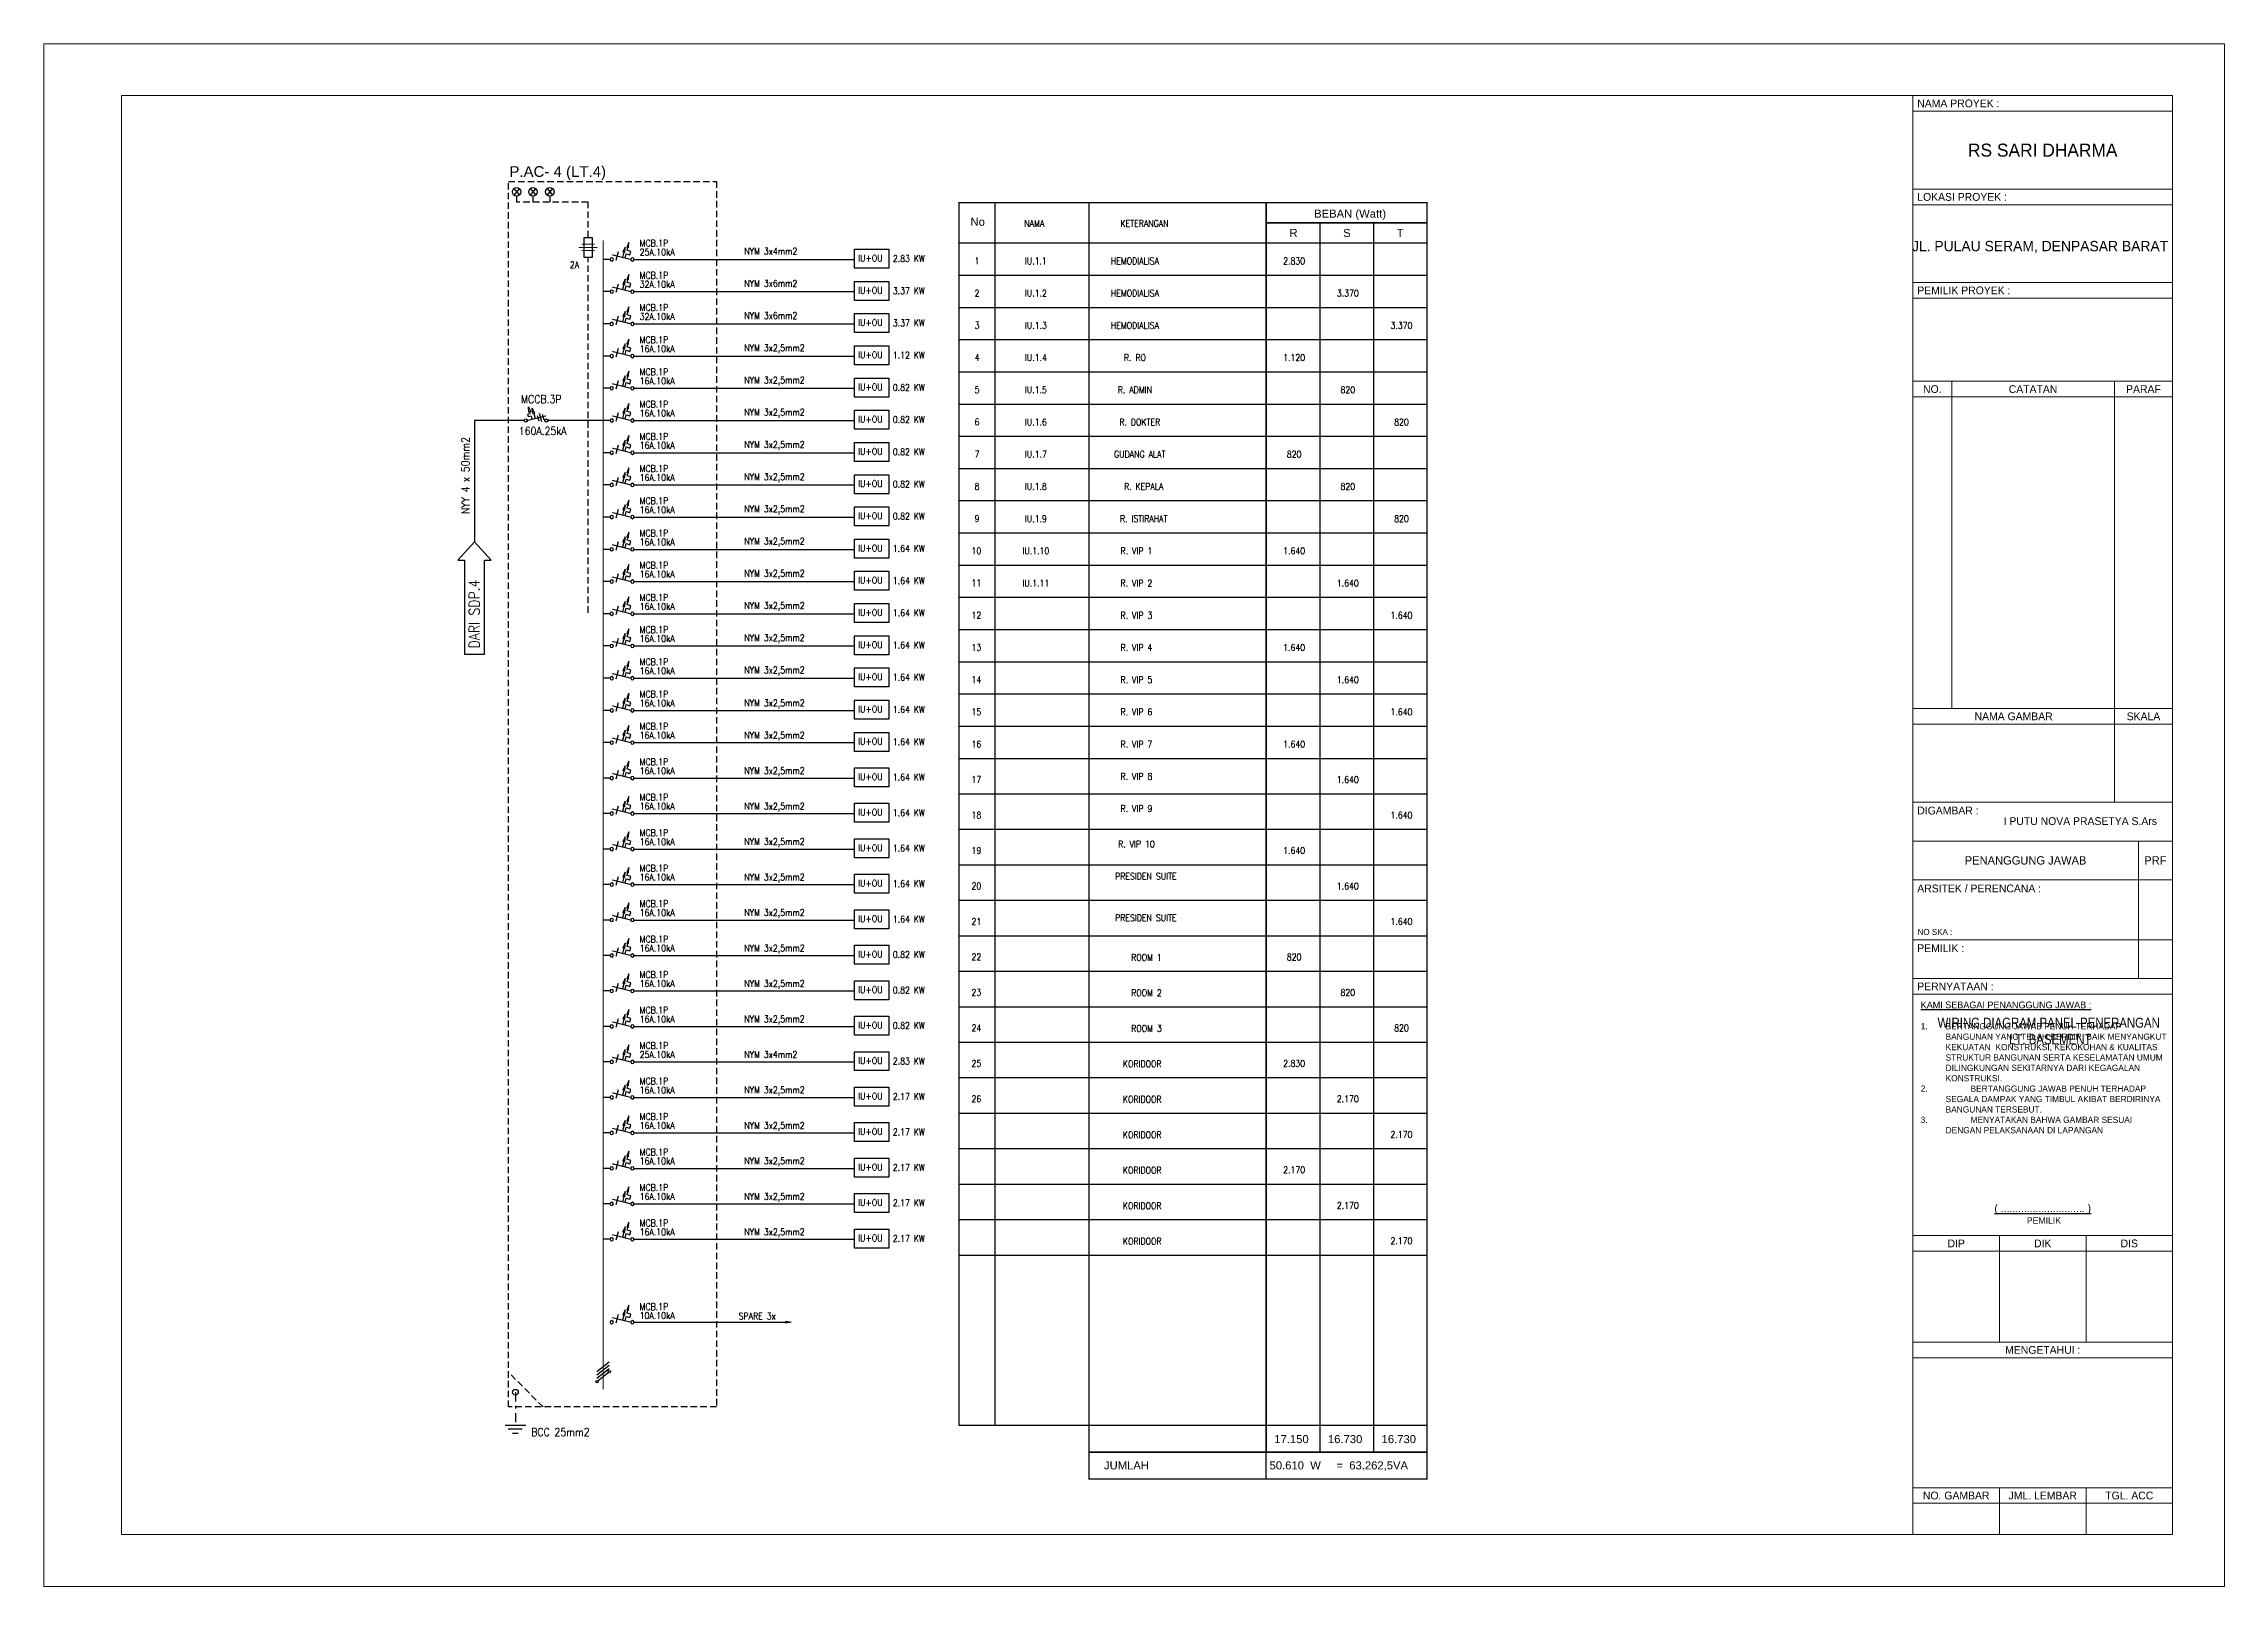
# Model space of a CAD drawing. Header units: inches. Extents: x 31310 to 32350, y 3900 to 5049.
# Drawn here: x 31918.7 to 32002.7, y 4681.2 to 4740.6 of the extents above; entities that cross this region are included whole.
import ezdxf
from ezdxf.enums import TextEntityAlignment as Align

# ---------------------------------------------------------------- set-up
doc = ezdxf.new("R2010")
doc.units = ezdxf.units.IN
doc.header["$MEASUREMENT"] = 0
doc.linetypes.add('DASHDOT', pattern=[1, 0.5, -0.25, 0, -0.25])
doc.linetypes.add('HIDDEN', pattern=[0.375, 0.25, -0.125])
for name, color, linetype in [('-KOP', 7, 'Continuous'), ('-LINE', 1, 'Continuous'), ('-TXT', 7, 'Continuous'), ('TEXTKOP', 7, 'Continuous'), ('WIRING', 4, 'Continuous')]:
    doc.layers.add(name, color=color, linetype=linetype)
doc.layers.add('-LAMP', color=1, linetype='Continuous', lineweight=18, true_color=0xff0a0a)
for name, color, linetype, lineweight in [('A-FURN-EQPM', 177, 'Continuous', 0), ('US 0 Sanitair', 9, 'Continuous', 0), ('US-Elevation', 9, 'Continuous', 5)]:
    doc.layers.add(name, color=color, linetype=linetype, lineweight=lineweight)
doc.styles.add('1 100', font='GOTHIC.TTF')
doc.styles.add('1 200', font='GOTHIC.TTF', dxfattribs={"height": 300})
doc.styles.add('ARIAL', font='arial.ttf')
doc.styles.add('Arial Narrow', font='ARIALN.TTF')
doc.styles.add('TXT', font='romans.shx', dxfattribs={"width": 0.85, "height": 0.25})

# ---------------------------------------------------------------- blocks, each defined once
blk = doc.blocks.new('_ClosedBlank')
at = {"color": 0, "linetype": 'ByBlock', "lineweight": -2}
for p, q in [((-1, 0.17), (0, 0)), ((-1, 0.17), (-1, -0.17)), ((0, 0), (-1, -0.17))]:
    blk.add_line(p, q, dxfattribs=at)
blk = doc.blocks.new('-MCB1PH')
at = {"layer": '-LINE', "color": 7}
for p, q in [((0.12, 0.299), (0.262, 0.34)), ((0.153, 0.172), (0.12, 0.299)), ((0.287, 0.215), (0.153, 0.172)), ((0.334, 0.053), (0.287, 0.215))]:
    blk.add_line(p, q, dxfattribs=at)
blk.add_lwpolyline([(0.237, 0.444), (0.262, 0.34)], dxfattribs=at)
at = {"layer": 'WIRING', "color": 7}
blk.add_line((0.585, 0.282), (0.673, -0.037), dxfattribs=at)
at = {"layer": 'WIRING', "const_width": 0.04}
blk.add_lwpolyline([(0.121, 0), (0.813, 0.173)], dxfattribs=at)
at = {"layer": 'WIRING', "color": 7}
blk.add_lwpolyline([(0.379, 0.269), (0.432, 0.078)], dxfattribs=at)
at = {"layer": 'WIRING'}
for centre in [(0.06, 0), (0.828, 0)]:
    blk.add_circle(centre, 0.0605, dxfattribs=at)
at = {"layer": '-LINE', "color": 7, "xscale": 0.1984500000224796, "yscale": 0.1984500000224796, "zscale": 0.1984500000224796, "rotation": 103.8965061108656}
blk.add_blockref('_ClosedBlank', (0.189, 0.636), dxfattribs=at)
at = {"layer": 'WIRING', "color": 7, "xscale": 0.1999999999999972, "yscale": 0.1999999999999972, "zscale": 0.1999999999999972, "rotation": 105.3991931955513}
blk.add_blockref('_ClosedBlank', (0.326, 0.462), dxfattribs=at)
blk = doc.blocks.new('-MCCB')
at = {"layer": 'WIRING', "color": 7}
for p, q in [((0.136, 0.233), (0.229, 0.258)), ((0.163, 0.134), (0.136, 0.233)), ((0.256, 0.16), (0.163, 0.134)), ((0.229, 0.258), (0.211, 0.322)), ((0.49, 0.19), (0.546, -0.013)), ((0.563, 0.278), (0.651, -0.04)), ((0.672, 0.24), (0.727, 0.037))]:
    blk.add_line(p, q, dxfattribs=at)
at = {"layer": 'WIRING', "const_width": 0.04}
blk.add_lwpolyline([(0.121, 0), (0.813, 0.173)], dxfattribs=at)
at = {"layer": 'WIRING', "color": 7}
for points in [[(0.256, 0.16), (0.288, 0.044)], [(0.357, 0.266), (0.41, 0.074)]]:
    blk.add_lwpolyline(points, dxfattribs=at)
at = {"layer": 'WIRING'}
for centre in [(0.06, 0), (0.828, 0)]:
    blk.add_circle(centre, 0.0605, dxfattribs=at)
at = {"layer": 'WIRING', "color": 7, "xscale": 0.1999999999999972, "yscale": 0.1999999999999972, "zscale": 0.1999999999999972, "rotation": 105.3991931955513}
for p in [(0.158, 0.515), (0.304, 0.458)]:
    blk.add_blockref('_ClosedBlank', p, dxfattribs=at)
blk = doc.blocks.new('erthrhhrthre')
for p, q in [((-229.5, 130.04), (-229.5, 40.94)), ((-103.5, 130.04), (-229.5, 130.04)), ((-103.5, 40.94), (-103.5, 130.04)), ((-121.5, 121.64), (-106.5, 121.64)), ((-121.5, 116.24), (-106.5, 116.24)), ((-121.5, 110.54), (-106.5, 110.54)), ((-121.5, 91.64), (-106.5, 91.64)), ((-121.5, 86.24), (-106.5, 86.24)), ((-121.5, 83.99), (-106.5, 83.99)), ((-121.5, 76.04), (-106.5, 76.04)), ((-121.5, 61.2), (-106.5, 61.2)), ((-121.5, 55.05), (-106.5, 55.05)), ((-121.5, 46.64), (-106.5, 46.64)), ((-229.5, 40.94), (-103.5, 40.94))]:
    blk.add_line(p, q)
at = {"color": 5}
for p, q in [((-225, 127.04), (-225, 43.94)), ((-106.5, 127.04), (-225, 127.04)), ((-121.5, 43.94), (-121.5, 127.04)), ((-106.5, 43.94), (-106.5, 127.04)), ((-225, 43.94), (-106.5, 43.94))]:
    blk.add_line(p, q, dxfattribs=at)
at = {"ltscale": 8}
for p, q in [((-121.5, 126.14), (-106.5, 126.14)), ((-121.5, 120.74), (-106.5, 120.74)), ((-121.5, 115.34), (-106.5, 115.34)), ((-121.5, 109.64), (-106.5, 109.64)), ((-119.25, 91.64), (-119.25, 110.54)), ((-109.86, 86.24), (-109.86, 110.54)), ((-121.5, 90.74), (-106.5, 90.74)), ((-108.47, 83.99), (-108.47, 76.04)), ((-121.5, 81.74), (-106.5, 81.74)), ((-121.5, 78.29), (-106.5, 78.29)), ((-121.5, 75.14), (-106.5, 75.14)), ((-116.5, 61.2), (-116.5, 55.05)), ((-111.5, 61.2), (-111.5, 55.05)), ((-121.5, 60.3), (-106.5, 60.3)), ((-121.5, 54.15), (-106.5, 54.15)), ((-121.5, 45.74), (-106.5, 45.74))]:
    blk.add_line(p, q, dxfattribs=at)
at = {"ltscale": 5}
for p, q in [((-116.5, 43.94), (-116.5, 46.64)), ((-111.5, 43.94), (-111.5, 46.64))]:
    blk.add_line(p, q, dxfattribs=at)
at = {"layer": 'A-FURN-EQPM', "color": 0, "linetype": 'ByBlock', "lineweight": -2, "ltscale": 0.25}
blk.add_lwpolyline([(-229.5, 40.94), (-103.5, 40.94), (-103.5, 130.04), (-229.5, 130.04)], close=True, dxfattribs=at)
at = {"layer": 'TEXTKOP', "style": '1 100'}
for s, height, p in [('NAMA PROYEK :', 0.45, (-121.25, 126.59)), ('LOKASI PROYEK :', 0.45, (-121.25, 121.19)), ('PEMILIK PROYEK :', 0.45, (-121.25, 115.79)), ('DIGAMBAR :', 0.45, (-121.25, 85.75)), ('I PUTU NOVA PRASETYA S.Ars', 0.45, (-116.26, 85.14)), ('ARSITEK / PERENCANA :', 0.45, (-121.25, 81.25)), ('NO SKA :', 0.346, (-121.23, 78.74)), ('PEMILIK :', 0.45, (-121.25, 77.8)), ('PERNYATAAN :', 0.45, (-121.25, 75.59))]:
    blk.add_text(s, height=height, dxfattribs=at).set_placement(p, align=Align.MIDDLE_LEFT)
at = {"layer": 'TEXTKOP', "style": '1 100', "oblique": 0}
for s, height, p in [('RS SARI DHARMA', 0.75, (-114, 123.89)), ('JL. PULAU SERAM, DENPASAR BARAT ', 0.6, (-114.04, 118.35))]:
    blk.add_text(s, height=height, rotation=359.9915, dxfattribs=at).set_placement(p, align=Align.MIDDLE_CENTER)
at = {"layer": 'TEXTKOP', "style": '1 100'}
for s, height, p in [('NO.', 0.45, (-120.38, 110.09)), ('CATATAN', 0.45, (-114.56, 110.09)), ('PARAF', 0.45, (-108.18, 110.09)), ('NAMA GAMBAR', 0.45, (-115.68, 91.19)), ('SKALA', 0.45, (-108.18, 91.19)), ('PENANGGUNG JAWAB', 0.48, (-114.99, 82.87)), ('PRF', 0.48, (-107.49, 82.87)), ('MENGETAHUI :', 0.45, (-114, 54.6)), ('NO. GAMBAR', 0.45, (-119, 46.19)), ('JML. LEMBAR', 0.45, (-114, 46.19)), ('TGL. ACC', 0.45, (-109, 46.19))]:
    blk.add_text(s, height=height, dxfattribs=at).set_placement(p, align=Align.MIDDLE_CENTER)
for s, p in [('DIP', (-119, 60.75)), ('DIK', (-114, 60.75)), ('DIS', (-109, 60.75))]:
    blk.add_text(s, height=0.45, dxfattribs=at).set_placement(p, align=Align.MIDDLE)
at = {"layer": 'TEXTKOP', "ltscale": 5, "style": '1 200'}
for s, insert, char_height, width, attachment_point in [('{\\H1.083x;\\LKAMI SEBAGAI PENANGGUNG JAWAB :\\P\\H0.9234x;\\P\\pxt4;}1. ^IBERTANGGUNG JAWAB PENUH TERHADAP  ^I^IBANGUNAN YANG TELAH BERDIRI BAIK MENYANGKUT ^IKEKUATAN ^IKONSTRUKSI, KEKOKOHAN & KUALITAS ^ISTRUKTUR BANGUNAN SERTA KESELAMATAN UMUM ^IDILINGKUNGAN SEKITARNYA DARI KEGAGALAN ^IKONSTRUKSI.\\P\\pi-4,l4,t8;2.^IBERTANGGUNG JAWAB PENUH TERHADAP SEGALA DAMPAK YANG TIMBUL AKIBAT BERDIRINYA BANGUNAN TERSEBUT.\\P3.^IMENYATAKAN BAHWA GAMBAR SESUAI DENGAN PELAKSANAAN DI LAPANGAN', (-121.05, 74.72), 0.36, 14.2351, 1), ('{\\L( ............................. )\\P\\H0.8333x;\\l PEMILIK}', (-114, 63.01), 0.45, 15, 2)]:
    blk.add_mtext(s, dxfattribs=dict(at, insert=insert, char_height=char_height, width=width, attachment_point=attachment_point))

msp = doc.modelspace()

# ---------------------------------------------------------------- linework, layer by layer
at = {"layer": '-LAMP', "color": 7}
for p, q in [((31939.278, 4732.775), (31939.988, 4732.775)), ((31939.385, 4732.898), (31939.881, 4732.898)), ((31939.385, 4732.651), (31939.881, 4732.651))]:
    msp.add_line(p, q, dxfattribs=at)
at = {"layer": '-LINE', "color": 8}
for p, q in [((31936.776, 4735.041), (31936.984, 4734.793)), ((31936.984, 4735.041), (31936.776, 4734.793)), ((31937.614, 4735.041), (31937.405, 4734.793)), ((31937.405, 4735.041), (31937.614, 4734.793)), ((31938.056, 4735.041), (31938.265, 4734.793)), ((31938.265, 4735.041), (31938.056, 4734.793)), ((31953.914, 4731.707), (31971.949, 4731.707)), ((31953.914, 4730.466), (31971.949, 4730.466)), ((31953.914, 4729.226), (31971.949, 4729.226)), ((31953.914, 4727.986), (31971.949, 4727.986)), ((31953.914, 4726.746), (31971.949, 4726.746)), ((31953.914, 4726.746), (31971.949, 4726.746)), ((31953.914, 4725.505), (31971.949, 4725.505)), ((31953.914, 4725.505), (31971.949, 4725.505)), ((31953.914, 4724.265), (31971.949, 4724.265)), ((31953.914, 4724.265), (31971.949, 4724.265)), ((31953.914, 4723.025), (31971.949, 4723.025)), ((31953.914, 4721.785), (31971.949, 4721.785)), ((31953.914, 4720.544), (31971.949, 4720.544)), ((31953.914, 4719.304), (31971.949, 4719.304)), ((31953.914, 4718.064), (31971.949, 4718.064)), ((31953.914, 4716.824), (31971.949, 4716.824)), ((31953.914, 4715.583), (31971.949, 4715.583)), ((31953.914, 4714.343), (31971.949, 4714.343)), ((31953.914, 4713.103), (31971.949, 4713.103)), ((31953.914, 4711.737), (31971.949, 4711.737)), ((31953.914, 4710.371), (31971.949, 4710.371)), ((31953.914, 4709.005), (31971.949, 4709.005)), ((31953.914, 4707.639), (31971.949, 4707.639)), ((31953.914, 4706.273), (31971.949, 4706.273)), ((31953.914, 4704.907), (31971.949, 4704.907)), ((31953.914, 4703.541), (31971.949, 4703.541)), ((31953.914, 4702.175), (31971.949, 4702.175)), ((31953.914, 4700.809), (31971.949, 4700.809)), ((31953.914, 4699.443), (31971.949, 4699.443)), ((31953.914, 4698.077), (31971.949, 4698.077)), ((31953.914, 4696.711), (31971.949, 4696.711)), ((31953.914, 4695.345), (31971.949, 4695.345)), ((31953.914, 4693.979), (31971.949, 4693.979)), ((31953.914, 4687.424), (31971.949, 4687.424)), ((31953.914, 4687.424), (31971.949, 4687.424)), ((31953.914, 4687.424), (31971.949, 4687.424)), ((31953.914, 4687.424), (31971.949, 4687.424)), ((31953.914, 4687.424), (31971.949, 4687.424)), ((31953.914, 4687.424), (31971.949, 4687.424)), ((31953.914, 4687.424), (31971.949, 4687.424)), ((31953.914, 4687.424), (31971.949, 4687.424)), ((31953.914, 4687.424), (31971.949, 4687.424)), ((31953.914, 4687.424), (31971.949, 4687.424)), ((31953.914, 4687.424), (31971.949, 4687.424)), ((31953.914, 4687.424), (31971.949, 4687.424)), ((31953.914, 4687.424), (31971.949, 4687.424)), ((31953.914, 4687.424), (31971.949, 4687.424)), ((31953.914, 4687.424), (31971.949, 4687.424)), ((31953.914, 4687.424), (31971.949, 4687.424)), ((31958.921, 4686.391), (31971.949, 4686.391))]:
    msp.add_line(p, q, dxfattribs=at)
at = {"layer": '-LINE', "color": 7, "linetype": 'HIDDEN'}
for p, q in [((31936.88, 4734.755), (31936.88, 4734.515)), ((31939.633, 4734.515), (31936.88, 4734.515)), ((31937.509, 4734.755), (31937.509, 4734.515)), ((31938.16, 4734.755), (31938.16, 4734.515)), ((31939.633, 4733.163), (31939.633, 4734.515)), ((31939.633, 4718.707), (31939.633, 4732.387)), ((31937.899, 4688.13), (31936.561, 4689.472))]:
    msp.add_line(p, q, dxfattribs=at)
at = {"layer": '-LINE'}
for p, q in [((31958.921, 4734.514), (31958.921, 4687.424)), ((31958.921, 4734.514), (31958.921, 4687.424)), ((31958.921, 4734.497), (31958.921, 4687.424)), ((31958.921, 4734.497), (31958.921, 4687.424)), ((31965.748, 4734.497), (31965.748, 4687.424)), ((31965.748, 4734.497), (31965.748, 4687.424)), ((31965.748, 4734.497), (31965.748, 4687.424)), ((31965.748, 4734.497), (31965.748, 4686.391)), ((31967.815, 4733.722), (31967.815, 4686.391)), ((31967.815, 4733.722), (31967.815, 4686.391)), ((31969.882, 4733.722), (31969.882, 4686.391))]:
    msp.add_line(p, q, dxfattribs=at)
at = {"layer": '-LINE', "color": 7}
for p, q in [((31939.972, 4689.494), (31940.445, 4689.872)), ((31939.972, 4689.366), (31940.445, 4689.743)), ((31939.972, 4689.237), (31940.445, 4689.614)), ((31940.006, 4689.136), (31940.41, 4689.458)), ((31936.439, 4687.434), (31937.23, 4687.434)), ((31936.549, 4687.282), (31937.094, 4687.282)), ((31936.722, 4687.126), (31936.935, 4687.126))]:
    msp.add_line(p, q, dxfattribs=at)
at = {"layer": '-LINE', "color": 7, "linetype": 'DASHDOT', "ltscale": 0.7}
msp.add_line((31936.834, 4688.696), (31936.834, 4687.434), dxfattribs=at)
at = {"layer": '-LINE', "color": 7, "linetype": 'HIDDEN'}
msp.add_lwpolyline([(31936.561, 4735.314), (31944.58, 4735.314), (31944.58, 4688.13), (31936.561, 4688.13)], close=True, dxfattribs=at)
at = {"layer": '-LINE', "const_width": 0.0517}
for points in [[(31953.914, 4687.424), (31953.914, 4734.497), (31971.949, 4734.497), (31971.949, 4686.391)], [(31955.303, 4734.497), (31955.303, 4687.424)], [(31965.748, 4734.497), (31965.748, 4685.357)], [(31965.748, 4733.722), (31971.949, 4733.722)], [(31953.914, 4732.947), (31971.949, 4732.947)], [(31953.914, 4687.424), (31971.949, 4687.424)], [(31971.949, 4686.391), (31971.949, 4685.357), (31958.921, 4685.357), (31958.921, 4687.424)], [(31958.921, 4686.391), (31971.949, 4686.391)]]:
    msp.add_lwpolyline(points, dxfattribs=at)
at = {"layer": '-LINE'}
msp.add_lwpolyline([(31939.482, 4733.163), (31939.784, 4733.163), (31939.784, 4732.387), (31939.482, 4732.387)], close=True, dxfattribs=at)
msp.add_lwpolyline([(31935.26, 4721.436), (31934.617, 4720.735), (31934.876, 4720.735), (31934.876, 4717.118), (31935.645, 4717.118), (31935.645, 4720.735), (31935.903, 4720.735), (31935.26, 4721.436)], dxfattribs=at)
for centre in [(31936.88, 4734.917), (31937.509, 4734.917), (31938.16, 4734.917)]:
    msp.add_circle(centre, 0.162, dxfattribs=at)
at = {"layer": '-LINE', "color": 7}
for centre in [(31939.972, 4689.109), (31940.445, 4689.486)]:
    msp.add_circle(centre, 0.0444, dxfattribs=at)
at = {"layer": '-LINE', "color": 7, "linetype": 'Continuous', "ltscale": 0.7}
msp.add_circle((31936.834, 4688.696), 0.111, dxfattribs=at)
at = {"layer": 'WIRING', "color": 7}
for p, q in [((31940.483, 4732.312), (31940.208, 4732.312)), ((31941.401, 4732.312), (31949.889, 4732.312)), ((31940.483, 4731.072), (31940.208, 4731.072)), ((31941.401, 4731.072), (31949.889, 4731.072)), ((31940.483, 4729.832), (31940.208, 4729.832)), ((31941.401, 4729.832), (31949.889, 4729.832)), ((31940.474, 4728.591), (31940.2, 4728.591)), ((31940.483, 4728.591), (31940.208, 4728.591)), ((31940.483, 4728.591), (31940.208, 4728.591)), ((31940.483, 4728.591), (31940.208, 4728.591)), ((31941.401, 4728.591), (31949.889, 4728.591)), ((31940.474, 4727.351), (31940.2, 4727.351)), ((31940.483, 4727.351), (31940.208, 4727.351)), ((31940.483, 4727.351), (31940.208, 4727.351)), ((31940.483, 4727.351), (31940.208, 4727.351)), ((31941.401, 4727.351), (31949.889, 4727.351)), ((31940.474, 4726.111), (31940.2, 4726.111)), ((31940.483, 4726.111), (31940.208, 4726.111)), ((31940.483, 4726.111), (31940.208, 4726.111)), ((31940.483, 4726.111), (31940.208, 4726.111)), ((31941.401, 4726.111), (31949.889, 4726.111)), ((31940.483, 4724.871), (31940.208, 4724.871)), ((31941.401, 4724.871), (31949.889, 4724.871)), ((31940.483, 4723.63), (31940.208, 4723.63)), ((31941.401, 4723.63), (31949.889, 4723.63)), ((31940.483, 4722.39), (31940.208, 4722.39)), ((31941.401, 4722.39), (31949.889, 4722.39)), ((31940.474, 4721.15), (31940.2, 4721.15)), ((31940.483, 4721.15), (31940.208, 4721.15)), ((31940.483, 4721.15), (31940.208, 4721.15)), ((31940.483, 4721.15), (31940.208, 4721.15)), ((31941.401, 4721.15), (31949.889, 4721.15)), ((31940.474, 4719.909), (31940.2, 4719.909)), ((31940.483, 4719.91), (31940.208, 4719.91)), ((31940.483, 4719.91), (31940.208, 4719.91)), ((31940.483, 4719.91), (31940.208, 4719.91)), ((31941.401, 4719.91), (31949.889, 4719.91)), ((31940.474, 4718.669), (31940.2, 4718.669)), ((31940.483, 4718.669), (31940.208, 4718.669)), ((31940.483, 4718.669), (31940.208, 4718.669)), ((31940.483, 4718.669), (31940.208, 4718.669)), ((31941.401, 4718.669), (31949.889, 4718.669)), ((31940.474, 4717.429), (31940.2, 4717.429)), ((31940.483, 4717.429), (31940.208, 4717.429)), ((31940.483, 4717.429), (31940.208, 4717.429)), ((31940.483, 4717.429), (31940.208, 4717.429)), ((31941.401, 4717.429), (31949.889, 4717.429)), ((31940.474, 4716.189), (31940.2, 4716.189)), ((31940.483, 4716.189), (31940.208, 4716.189)), ((31940.483, 4716.189), (31940.208, 4716.189)), ((31940.483, 4716.189), (31940.208, 4716.189)), ((31941.401, 4716.189), (31949.889, 4716.189)), ((31940.474, 4714.948), (31940.2, 4714.948)), ((31940.483, 4714.949), (31940.208, 4714.949)), ((31940.483, 4714.949), (31940.208, 4714.949)), ((31940.483, 4714.949), (31940.208, 4714.949)), ((31941.401, 4714.949), (31949.889, 4714.949)), ((31940.474, 4713.708), (31940.2, 4713.708)), ((31940.483, 4713.708), (31940.208, 4713.708)), ((31940.483, 4713.708), (31940.208, 4713.708)), ((31940.483, 4713.708), (31940.208, 4713.708)), ((31941.401, 4713.708), (31949.889, 4713.708)), ((31940.474, 4712.342), (31940.2, 4712.342)), ((31940.483, 4712.342), (31940.208, 4712.342)), ((31940.483, 4712.342), (31940.208, 4712.342)), ((31940.483, 4712.342), (31940.208, 4712.342)), ((31941.401, 4712.342), (31949.889, 4712.342)), ((31940.474, 4710.976), (31940.2, 4710.976)), ((31940.483, 4710.976), (31940.208, 4710.976)), ((31940.483, 4710.976), (31940.208, 4710.976)), ((31940.483, 4710.976), (31940.208, 4710.976)), ((31941.401, 4710.976), (31949.889, 4710.976)), ((31940.474, 4709.61), (31940.2, 4709.61)), ((31940.483, 4709.61), (31940.208, 4709.61)), ((31940.483, 4709.61), (31940.208, 4709.61)), ((31940.483, 4709.61), (31940.208, 4709.61)), ((31941.401, 4709.61), (31949.889, 4709.61)), ((31940.474, 4708.244), (31940.2, 4708.244)), ((31940.483, 4708.244), (31940.208, 4708.244)), ((31940.483, 4708.244), (31940.208, 4708.244)), ((31940.483, 4708.244), (31940.208, 4708.244)), ((31941.401, 4708.244), (31949.889, 4708.244)), ((31940.474, 4706.878), (31940.2, 4706.878)), ((31940.483, 4706.878), (31940.208, 4706.878)), ((31940.483, 4706.878), (31940.208, 4706.878)), ((31940.483, 4706.878), (31940.208, 4706.878)), ((31941.401, 4706.878), (31949.889, 4706.878)), ((31940.474, 4705.512), (31940.2, 4705.512)), ((31940.483, 4705.512), (31940.208, 4705.512)), ((31940.483, 4705.512), (31940.208, 4705.512)), ((31940.483, 4705.512), (31940.208, 4705.512)), ((31941.401, 4705.512), (31949.889, 4705.512)), ((31940.474, 4704.146), (31940.2, 4704.146)), ((31940.483, 4704.146), (31940.208, 4704.146)), ((31940.483, 4704.146), (31940.208, 4704.146)), ((31940.483, 4704.146), (31940.208, 4704.146)), ((31941.401, 4704.146), (31949.889, 4704.146)), ((31940.474, 4702.78), (31940.2, 4702.78)), ((31940.483, 4702.78), (31940.208, 4702.78)), ((31940.483, 4702.78), (31940.208, 4702.78)), ((31940.483, 4702.78), (31940.208, 4702.78)), ((31941.401, 4702.78), (31949.889, 4702.78)), ((31940.474, 4701.414), (31940.2, 4701.414)), ((31940.483, 4701.414), (31940.208, 4701.414)), ((31940.483, 4701.414), (31940.208, 4701.414)), ((31940.483, 4701.414), (31940.208, 4701.414)), ((31941.401, 4701.414), (31949.889, 4701.414)), ((31940.474, 4700.048), (31940.2, 4700.048)), ((31940.483, 4700.048), (31940.208, 4700.048)), ((31940.483, 4700.048), (31940.208, 4700.048)), ((31940.483, 4700.048), (31940.208, 4700.048)), ((31941.401, 4700.048), (31949.889, 4700.048)), ((31940.474, 4698.682), (31940.2, 4698.682)), ((31940.483, 4698.682), (31940.208, 4698.682)), ((31940.483, 4698.682), (31940.208, 4698.682)), ((31940.483, 4698.682), (31940.208, 4698.682)), ((31941.401, 4698.682), (31949.889, 4698.682)), ((31940.474, 4697.316), (31940.2, 4697.316)), ((31940.483, 4697.316), (31940.208, 4697.316)), ((31940.483, 4697.316), (31940.208, 4697.316)), ((31940.483, 4697.316), (31940.208, 4697.316)), ((31941.401, 4697.316), (31949.889, 4697.316)), ((31940.474, 4695.95), (31940.2, 4695.95)), ((31940.483, 4695.95), (31940.208, 4695.95)), ((31940.483, 4695.95), (31940.208, 4695.95)), ((31940.483, 4695.95), (31940.208, 4695.95)), ((31941.401, 4695.95), (31949.889, 4695.95)), ((31940.474, 4694.584), (31940.2, 4694.584)), ((31940.483, 4694.584), (31940.208, 4694.584)), ((31940.483, 4694.584), (31940.208, 4694.584)), ((31940.483, 4694.584), (31940.208, 4694.584)), ((31941.401, 4694.584), (31949.889, 4694.584)), ((31941.401, 4691.392), (31947.25, 4691.392))]:
    msp.add_line(p, q, dxfattribs=at)
at = {"layer": 'WIRING'}
for p, q in [((31937.17, 4726.111), (31935.26, 4726.111)), ((31935.26, 4726.111), (31935.26, 4721.436)), ((31940.208, 4726.111), (31938.088, 4726.111))]:
    msp.add_line(p, q, dxfattribs=at)
at = {"layer": 'WIRING', "const_width": 0.0413}
msp.add_lwpolyline([(31940.208, 4733.046), (31940.208, 4688.81)], dxfattribs=at)
at = {"layer": 'WIRING'}
for points in [[(31949.889, 4732.707), (31951.212, 4732.707), (31951.212, 4731.976), (31949.889, 4731.976)], [(31949.889, 4731.467), (31951.212, 4731.467), (31951.212, 4730.736), (31949.889, 4730.736)], [(31949.889, 4730.226), (31951.212, 4730.226), (31951.212, 4729.495), (31949.889, 4729.495)], [(31949.889, 4728.986), (31951.212, 4728.986), (31951.212, 4728.255), (31949.889, 4728.255)], [(31949.889, 4727.746), (31951.212, 4727.746), (31951.212, 4727.015), (31949.889, 4727.015)], [(31949.889, 4726.506), (31951.212, 4726.506), (31951.212, 4725.775), (31949.889, 4725.775)], [(31949.889, 4725.265), (31951.212, 4725.265), (31951.212, 4724.534), (31949.889, 4724.534)], [(31949.889, 4724.025), (31951.212, 4724.025), (31951.212, 4723.294), (31949.889, 4723.294)], [(31949.889, 4722.785), (31951.212, 4722.785), (31951.212, 4722.054), (31949.889, 4722.054)], [(31949.889, 4721.545), (31951.212, 4721.545), (31951.212, 4720.814), (31949.889, 4720.814)], [(31949.889, 4720.304), (31951.212, 4720.304), (31951.212, 4719.573), (31949.889, 4719.573)], [(31949.889, 4719.064), (31951.212, 4719.064), (31951.212, 4718.333), (31949.889, 4718.333)], [(31949.889, 4717.824), (31951.212, 4717.824), (31951.212, 4717.093), (31949.889, 4717.093)], [(31949.889, 4716.583), (31951.212, 4716.583), (31951.212, 4715.853), (31949.889, 4715.853)], [(31949.889, 4715.343), (31951.212, 4715.343), (31951.212, 4714.612), (31949.889, 4714.612)], [(31949.889, 4714.103), (31951.212, 4714.103), (31951.212, 4713.372), (31949.889, 4713.372)], [(31949.889, 4712.737), (31951.212, 4712.737), (31951.212, 4712.006), (31949.889, 4712.006)], [(31949.889, 4711.371), (31951.212, 4711.371), (31951.212, 4710.64), (31949.889, 4710.64)], [(31949.889, 4710.005), (31951.212, 4710.005), (31951.212, 4709.274), (31949.889, 4709.274)], [(31949.889, 4708.639), (31951.212, 4708.639), (31951.212, 4707.908), (31949.889, 4707.908)], [(31949.889, 4707.273), (31951.212, 4707.273), (31951.212, 4706.542), (31949.889, 4706.542)], [(31949.889, 4705.907), (31951.212, 4705.907), (31951.212, 4705.176), (31949.889, 4705.176)], [(31949.889, 4704.541), (31951.212, 4704.541), (31951.212, 4703.81), (31949.889, 4703.81)], [(31949.889, 4703.175), (31951.212, 4703.175), (31951.212, 4702.444), (31949.889, 4702.444)], [(31949.889, 4701.809), (31951.212, 4701.809), (31951.212, 4701.078), (31949.889, 4701.078)], [(31949.889, 4700.443), (31951.212, 4700.443), (31951.212, 4699.712), (31949.889, 4699.712)], [(31949.889, 4699.077), (31951.212, 4699.077), (31951.212, 4698.346), (31949.889, 4698.346)], [(31949.889, 4697.711), (31951.212, 4697.711), (31951.212, 4696.98), (31949.889, 4696.98)], [(31949.889, 4696.345), (31951.212, 4696.345), (31951.212, 4695.614), (31949.889, 4695.614)], [(31949.889, 4694.979), (31951.212, 4694.979), (31951.212, 4694.248), (31949.889, 4694.248)]]:
    msp.add_lwpolyline(points, close=True, dxfattribs=at)

# ---------------------------------------------------------------- block references
at = {"layer": 'US-Elevation', "color": 1, "xscale": 0.6666666666678794, "yscale": 0.6666666666678794, "zscale": 0.6666666666678794}
msp.add_blockref('erthrhhrthre', (32071.663, 4653.927), dxfattribs=at)
at = {"layer": 'WIRING'}
for name, p, xscale, yscale, zscale in [('-MCB1PH', (31941.401, 4732.312), -1.033549549017403, 1.033549549017403, 1.033549549017403), ('-MCB1PH', (31941.401, 4731.072), -1.033549549017403, 1.033549549017403, 1.033549549017403), ('-MCB1PH', (31941.401, 4729.832), -1.033549549017403, 1.033549549017403, 1.033549549017403), ('-MCB1PH', (31941.401, 4728.591), -1.033549549017403, 1.033549549017403, 1.033549549017403), ('-MCB1PH', (31941.401, 4727.351), -1.033549549017403, 1.033549549017403, 1.033549549017403), ('-MCB1PH', (31941.401, 4726.111), -1.033549549017403, 1.033549549017403, 1.033549549017403), ('-MCCB', (31937.17, 4726.111), 1.033549549017403, 1.033549549017403, 1.033549549017403), ('-MCB1PH', (31941.401, 4724.871), -1.033549549017403, 1.033549549017403, 1.033549549017403), ('-MCB1PH', (31941.401, 4723.63), -1.033549549017403, 1.033549549017403, 1.033549549017403), ('-MCB1PH', (31941.401, 4722.39), -1.033549549017403, 1.033549549017403, 1.033549549017403), ('-MCB1PH', (31941.401, 4721.15), -1.033549549017403, 1.033549549017403, 1.033549549017403), ('-MCB1PH', (31941.401, 4719.91), -1.033549549017403, 1.033549549017403, 1.033549549017403), ('-MCB1PH', (31941.401, 4718.669), -1.033549549017403, 1.033549549017403, 1.033549549017403), ('-MCB1PH', (31941.401, 4717.429), -1.033549549017403, 1.033549549017403, 1.033549549017403), ('-MCB1PH', (31941.401, 4716.189), -1.033549549017403, 1.033549549017403, 1.033549549017403), ('-MCB1PH', (31941.401, 4714.949), -1.033549549017403, 1.033549549017403, 1.033549549017403), ('-MCB1PH', (31941.401, 4713.708), -1.033549549017403, 1.033549549017403, 1.033549549017403), ('-MCB1PH', (31941.401, 4712.342), -1.033549549017403, 1.033549549017403, 1.033549549017403), ('-MCB1PH', (31941.401, 4710.976), -1.033549549017403, 1.033549549017403, 1.033549549017403), ('-MCB1PH', (31941.401, 4709.61), -1.033549549017403, 1.033549549017403, 1.033549549017403), ('-MCB1PH', (31941.401, 4708.244), -1.033549549017403, 1.033549549017403, 1.033549549017403), ('-MCB1PH', (31941.401, 4706.878), -1.033549549017403, 1.033549549017403, 1.033549549017403), ('-MCB1PH', (31941.401, 4705.512), -1.033549549017403, 1.033549549017403, 1.033549549017403), ('-MCB1PH', (31941.401, 4704.146), -1.033549549017403, 1.033549549017403, 1.033549549017403), ('-MCB1PH', (31941.401, 4702.78), -1.033549549017403, 1.033549549017403, 1.033549549017403), ('-MCB1PH', (31941.401, 4701.414), -1.033549549017403, 1.033549549017403, 1.033549549017403), ('-MCB1PH', (31941.401, 4700.048), -1.033549549017403, 1.033549549017403, 1.033549549017403), ('-MCB1PH', (31941.401, 4698.682), -1.033549549017403, 1.033549549017403, 1.033549549017403), ('-MCB1PH', (31941.401, 4697.316), -1.033549549017403, 1.033549549017403, 1.033549549017403), ('-MCB1PH', (31941.401, 4695.95), -1.033549549017403, 1.033549549017403, 1.033549549017403), ('-MCB1PH', (31941.401, 4694.584), -1.033549549017403, 1.033549549017403, 1.033549549017403), ('-MCB1PH', (31941.401, 4691.392), -1.033549549017403, 1.033549549017403, 1.033549549017403), ('_ClosedBlank', (31947.457, 4691.392), 0.2067099097421921, 0.2067099097421921, 0.2067099097421921)]:
    msp.add_blockref(name, p, dxfattribs=dict(at, xscale=xscale, yscale=yscale, zscale=zscale))

# ---------------------------------------------------------------- texts
at = {"layer": '-KOP', "color": 2, "ltscale": 0.5, "style": 'ARIAL'}
for s, height, p in [('P.AC- 4 (LT.4)', 0.41342, (31936.601, 4735.49)), ('BEBAN (Watt)', 0.31006, (31967.599, 4733.921)), ('No', 0.3101, (31954.363, 4733.608)), ('R', 0.31, (31966.649, 4733.178)), ('S', 0.31, (31968.716, 4733.178)), ('T', 0.31, (31970.783, 4733.178)), ('JUMLAH', 0.3101, (31959.504, 4685.725))]:
    msp.add_text(s, height=height, dxfattribs=at).set_placement(p)
at = {"layer": '-LINE', "style": 'ARIAL'}
for s, height, p in [('17.150', 0.3101, (31966.063, 4686.737)), ('16.730', 0.3101, (31968.13, 4686.737)), ('16.730', 0.3101, (31970.197, 4686.737)), ('50.610  W     =  63.262,5VA', 0.31006, (31965.882, 4685.725))]:
    msp.add_text(s, height=height, dxfattribs=at).set_placement(p)
at = {"layer": '-TXT', "style": 'TXT', "width": 0.85}
for s, height, p in [('NAMA', 0.2584, (31956.434, 4733.572)), ('KETERANGAN', 0.2584, (31960.137, 4733.572)), ('25A.10kA', 0.2584, (31941.619, 4732.466)), ('MCB.1P', 0.2584, (31941.619, 4732.812)), ('NYM 3x4mm2', 0.2584, (31945.649, 4732.499)), ('2A', 0.2584, (31938.932, 4731.979)), ('MCB.1P', 0.2584, (31941.619, 4731.571)), ('IU+OU', 0.2584, (31950.034, 4732.233)), ('2.83 KW', 0.2584, (31951.369, 4732.217)), ('1', 0.258, (31954.521, 4732.127)), ('32A.10kA', 0.2584, (31941.619, 4731.226)), ('NYM 3x6mm2', 0.2584, (31945.649, 4731.259)), ('IU+OU', 0.2584, (31950.034, 4730.993)), ('3.37 KW ', 0.2584, (31951.369, 4730.977)), ('2', 0.258, (31954.521, 4730.887)), ('32A.10kA', 0.2584, (31941.619, 4729.986)), ('MCB.1P', 0.2584, (31941.619, 4730.331)), ('NYM 3x6mm2', 0.2584, (31945.649, 4730.019)), ('MCB.1P', 0.2584, (31941.619, 4729.091)), ('MCB.1P', 0.2584, (31941.619, 4729.091)), ('IU+OU', 0.2584, (31950.034, 4729.753)), ('3.37 KW ', 0.2584, (31951.369, 4729.737)), ('3', 0.258, (31954.521, 4729.647)), ('16A.10kA', 0.2584, (31941.619, 4728.745)), ('NYM 3x2,5mm2', 0.25839, (31945.649, 4728.779)), ('IU+OU', 0.2584, (31950.034, 4728.512)), ('1.12 KW ', 0.2584, (31951.369, 4728.496)), ('4', 0.258, (31954.521, 4728.406)), ('MCB.1P', 0.2584, (31941.619, 4727.851)), ('MCB.1P', 0.2584, (31941.619, 4727.851)), ('16A.10kA', 0.2584, (31941.619, 4727.505)), ('NYM 3x2,5mm2', 0.25839, (31945.649, 4727.538)), ('IU+OU', 0.2584, (31950.034, 4727.272)), ('MCCB.3P', 0.3101, (31937.05, 4726.778)), ('MCB.1P', 0.2584, (31941.619, 4726.61)), ('MCB.1P', 0.2584, (31941.619, 4726.61)), ('0.82 KW ', 0.2584, (31951.369, 4727.256)), ('5', 0.258, (31954.521, 4727.166)), ('160A.25kA', 0.3101, (31936.962, 4725.556)), ('16A.10kA', 0.2584, (31941.619, 4726.265)), ('NYM 3x2,5mm2', 0.25839, (31945.649, 4726.298)), ('IU+OU', 0.2584, (31950.034, 4726.032)), ('0.82 KW ', 0.2584, (31951.369, 4726.016)), ('6', 0.258, (31954.521, 4725.926)), ('MCB.1P', 0.2584, (31941.619, 4725.37)), ('16A.10kA', 0.2584, (31941.619, 4725.025)), ('NYM 3x2,5mm2', 0.25839, (31945.649, 4725.058)), ('IU+OU', 0.2584, (31950.034, 4724.792)), ('0.82 KW ', 0.2584, (31951.369, 4724.776)), ('MCB.1P', 0.2584, (31941.619, 4724.13)), ('7', 0.258, (31954.521, 4724.686)), ('16A.10kA', 0.2584, (31941.619, 4723.784)), ('NYM 3x2,5mm2', 0.25839, (31945.649, 4723.817)), ('IU+OU', 0.2584, (31950.034, 4723.551)), ('0.82 KW ', 0.2584, (31951.369, 4723.535)), ('8', 0.258, (31954.521, 4723.445)), ('MCB.1P', 0.2584, (31941.619, 4722.89)), ('16A.10kA', 0.2584, (31941.619, 4722.544)), ('NYM 3x2,5mm2', 0.25839, (31945.649, 4722.577)), ('IU+OU', 0.2584, (31950.034, 4722.311)), ('0.82 KW ', 0.2584, (31951.369, 4722.295)), ('MCB.1P', 0.2584, (31941.619, 4721.649)), ('MCB.1P', 0.2584, (31941.619, 4721.649)), ('9', 0.258, (31954.521, 4722.205)), ('16A.10kA', 0.2584, (31941.619, 4721.304)), ('NYM 3x2,5mm2', 0.25839, (31945.649, 4721.337)), ('IU+OU', 0.2584, (31950.034, 4721.071)), ('1.64 KW ', 0.2584, (31951.369, 4721.055)), ('10', 0.2584, (31954.4, 4720.965)), ('MCB.1P', 0.2584, (31941.619, 4720.409)), ('MCB.1P', 0.2584, (31941.619, 4720.409)), ('16A.10kA', 0.2584, (31941.619, 4720.064)), ('NYM 3x2,5mm2', 0.25839, (31945.649, 4720.097)), ('IU+OU', 0.2584, (31950.034, 4719.831)), ('1.64 KW ', 0.2584, (31951.369, 4719.815)), ('11', 0.2584, (31954.4, 4719.725)), ('MCB.1P', 0.2584, (31941.619, 4719.169)), ('MCB.1P', 0.2584, (31941.619, 4719.169)), ('16A.10kA', 0.2584, (31941.619, 4718.823)), ('NYM 3x2,5mm2', 0.25839, (31945.649, 4718.856)), ('IU+OU', 0.2584, (31950.034, 4718.59)), ('1.64 KW ', 0.2584, (31951.369, 4718.574)), ('12', 0.2584, (31954.4, 4718.484)), ('MCB.1P', 0.2584, (31941.619, 4717.929)), ('MCB.1P', 0.2584, (31941.619, 4717.929)), ('16A.10kA', 0.2584, (31941.619, 4717.583)), ('NYM 3x2,5mm2', 0.25839, (31945.649, 4717.616)), ('IU+OU', 0.2584, (31950.034, 4717.35)), ('1.64 KW ', 0.2584, (31951.369, 4717.334)), ('13', 0.2584, (31954.4, 4717.244)), ('MCB.1P', 0.2584, (31941.619, 4716.688)), ('MCB.1P', 0.2584, (31941.619, 4716.688)), ('16A.10kA', 0.2584, (31941.619, 4716.343)), ('NYM 3x2,5mm2', 0.25839, (31945.649, 4716.376)), ('IU+OU', 0.2584, (31950.034, 4716.11)), ('1.64 KW ', 0.2584, (31951.369, 4716.094)), ('14', 0.2584, (31954.4, 4716.004)), ('MCB.1P', 0.2584, (31941.619, 4715.448)), ('MCB.1P', 0.2584, (31941.619, 4715.448)), ('16A.10kA', 0.2584, (31941.619, 4715.103)), ('NYM 3x2,5mm2', 0.25839, (31945.649, 4715.106)), ('IU+OU', 0.2584, (31950.034, 4714.869)), ('1.64 KW ', 0.2584, (31951.369, 4714.854)), ('15', 0.2584, (31954.4, 4714.764)), ('MCB.1P', 0.2584, (31941.619, 4714.208)), ('MCB.1P', 0.2584, (31941.619, 4714.208)), ('16A.10kA', 0.2584, (31941.619, 4713.862)), ('NYM 3x2,5mm2', 0.25839, (31945.649, 4713.866)), ('IU+OU', 0.2584, (31950.034, 4713.629)), ('1.64 KW ', 0.2584, (31951.369, 4713.613)), ('16', 0.2584, (31954.4, 4713.523)), ('MCB.1P', 0.2584, (31941.619, 4712.842)), ('MCB.1P', 0.2584, (31941.619, 4712.842)), ('16A.10kA', 0.2584, (31941.619, 4712.496)), ('NYM 3x2,5mm2', 0.25839, (31945.649, 4712.5)), ('IU+OU', 0.2584, (31950.034, 4712.263)), ('1.64 KW ', 0.2584, (31951.369, 4712.247)), ('17', 0.2584, (31954.4, 4712.157)), ('MCB.1P', 0.2584, (31941.619, 4711.476)), ('MCB.1P', 0.2584, (31941.619, 4711.476)), ('16A.10kA', 0.2584, (31941.619, 4711.13)), ('NYM 3x2,5mm2', 0.25839, (31945.649, 4711.134)), ('IU+OU', 0.2584, (31950.034, 4710.897)), ('1.64 KW ', 0.2584, (31951.369, 4710.881)), ('18', 0.2584, (31954.4, 4710.791)), ('MCB.1P', 0.2584, (31941.619, 4710.11)), ('MCB.1P', 0.2584, (31941.619, 4710.11)), ('16A.10kA', 0.2584, (31941.619, 4709.764)), ('NYM 3x2,5mm2', 0.25839, (31945.649, 4709.768)), ('IU+OU', 0.2584, (31950.034, 4709.531)), ('1.64 KW ', 0.2584, (31951.369, 4709.515)), ('19', 0.2584, (31954.4, 4709.425)), ('MCB.1P', 0.2584, (31941.619, 4708.744)), ('MCB.1P', 0.2584, (31941.619, 4708.744)), ('16A.10kA', 0.2584, (31941.619, 4708.398)), ('NYM 3x2,5mm2', 0.25839, (31945.649, 4708.402)), ('IU+OU', 0.2584, (31950.034, 4708.165)), ('1.64 KW ', 0.2584, (31951.369, 4708.149)), ('20', 0.2584, (31954.4, 4708.059)), ('MCB.1P', 0.2584, (31941.619, 4707.378)), ('MCB.1P', 0.2584, (31941.619, 4707.378)), ('16A.10kA', 0.2584, (31941.619, 4707.032)), ('NYM 3x2,5mm2', 0.25839, (31945.649, 4707.036)), ('IU+OU', 0.2584, (31950.034, 4706.799)), ('1.64 KW ', 0.2584, (31951.369, 4706.783)), ('21', 0.2584, (31954.4, 4706.693)), ('MCB.1P', 0.2584, (31941.619, 4706.012)), ('MCB.1P', 0.2584, (31941.619, 4706.012)), ('16A.10kA', 0.2584, (31941.619, 4705.666)), ('NYM 3x2,5mm2', 0.25839, (31945.649, 4705.67)), ('IU+OU', 0.2584, (31950.034, 4705.433)), ('MCB.1P', 0.2584, (31941.619, 4704.646)), ('MCB.1P', 0.2584, (31941.619, 4704.646)), ('0.82 KW ', 0.2584, (31951.369, 4705.417)), ('22', 0.2584, (31954.4, 4705.327)), ('16A.10kA', 0.2584, (31941.619, 4704.3)), ('NYM 3x2,5mm2', 0.25839, (31945.649, 4704.304)), ('IU+OU', 0.2584, (31950.034, 4704.067)), ('0.82 KW ', 0.2584, (31951.369, 4704.051)), ('23', 0.2584, (31954.4, 4703.961)), ('MCB.1P', 0.2584, (31941.619, 4703.28)), ('MCB.1P', 0.2584, (31941.619, 4703.28)), ('16A.10kA', 0.2584, (31941.619, 4702.934)), ('NYM 3x2,5mm2', 0.25839, (31945.649, 4702.938)), ('IU+OU', 0.2584, (31950.034, 4702.701)), ('0.82 KW ', 0.2584, (31951.369, 4702.685)), ('24', 0.2584, (31954.4, 4702.595)), ('25A.10kA', 0.2584, (31941.619, 4701.568)), ('MCB.1P', 0.2584, (31941.619, 4701.914)), ('MCB.1P', 0.2584, (31941.619, 4701.914)), ('NYM 3x4mm2', 0.2584, (31945.649, 4701.572)), ('IU+OU', 0.2584, (31950.034, 4701.335)), ('2.83 KW ', 0.2584, (31951.369, 4701.319)), ('25', 0.2584, (31954.4, 4701.229)), ('MCB.1P', 0.2584, (31941.619, 4700.548)), ('MCB.1P', 0.2584, (31941.619, 4700.548)), ('16A.10kA', 0.2584, (31941.619, 4700.202)), ('NYM 3x2,5mm2', 0.25839, (31945.649, 4700.206)), ('IU+OU', 0.2584, (31950.034, 4699.969)), ('2.17 KW ', 0.2584, (31951.369, 4699.953)), ('26', 0.2584, (31954.4, 4699.863)), ('MCB.1P', 0.2584, (31941.619, 4699.182)), ('MCB.1P', 0.2584, (31941.619, 4699.182)), ('16A.10kA', 0.2584, (31941.619, 4698.836)), ('NYM 3x2,5mm2', 0.25839, (31945.649, 4698.84)), ('IU+OU', 0.2584, (31950.034, 4698.603)), ('2.17 KW ', 0.2584, (31951.369, 4698.587)), ('MCB.1P', 0.2584, (31941.619, 4697.816)), ('MCB.1P', 0.2584, (31941.619, 4697.816)), ('16A.10kA', 0.2584, (31941.619, 4697.47)), ('NYM 3x2,5mm2', 0.25839, (31945.649, 4697.474)), ('IU+OU', 0.2584, (31950.034, 4697.237)), ('2.17 KW ', 0.2584, (31951.369, 4697.221)), ('MCB.1P', 0.2584, (31941.619, 4696.45)), ('MCB.1P', 0.2584, (31941.619, 4696.45)), ('16A.10kA', 0.2584, (31941.619, 4696.104)), ('NYM 3x2,5mm2', 0.25839, (31945.649, 4696.108)), ('IU+OU', 0.2584, (31950.034, 4695.871)), ('2.17 KW ', 0.2584, (31951.369, 4695.855)), ('MCB.1P', 0.2584, (31941.619, 4695.084)), ('MCB.1P', 0.2584, (31941.619, 4695.084)), ('16A.10kA', 0.2584, (31941.619, 4694.738)), ('NYM 3x2,5mm2', 0.25839, (31945.649, 4694.742)), ('IU+OU', 0.2584, (31950.034, 4694.505)), ('2.17 KW ', 0.2584, (31951.369, 4694.489)), ('MCB.1P', 0.2584, (31941.619, 4691.862)), ('10A.10kA', 0.2584, (31941.619, 4691.517)), ('SPARE 3x', 0.2584, (31945.43, 4691.501)), ('BCC 25mm2', 0.3101, (31937.444, 4687.009))]:
    msp.add_text(s, height=height, dxfattribs=at).set_placement(p)
for s, height, p in [('IU.1.1', 0.2584, (31956.88, 4732.124)), ('HEMODIALISA', 0.25839, (31960.694, 4732.124)), ('2.830', 0.2584, (31966.828, 4732.124)), ('IU.1.2', 0.2584, (31956.88, 4730.883)), ('HEMODIALISA', 0.25839, (31960.694, 4730.883)), ('3.370', 0.2584, (31968.895, 4730.883)), ('IU.1.3', 0.2584, (31956.88, 4729.643)), ('HEMODIALISA', 0.25839, (31960.694, 4729.643)), ('3.370', 0.2584, (31970.963, 4729.643)), ('IU.1.4', 0.2584, (31956.88, 4728.403)), ('R. RO', 0.2584, (31960.694, 4728.403)), ('1.120', 0.2584, (31966.828, 4728.403)), ('IU.1.5', 0.2584, (31956.88, 4727.163)), ('R. ADMIN', 0.2584, (31960.694, 4727.163)), ('820', 0.2584, (31968.895, 4727.163)), ('IU.1.6', 0.2584, (31956.88, 4725.922)), ('R. DOKTER', 0.2584, (31960.882, 4725.922)), ('820', 0.2584, (31970.963, 4725.922)), ('IU.1.7', 0.2584, (31956.88, 4724.682)), ('GUDANG ALAT', 0.25839, (31960.882, 4724.682)), ('820', 0.2584, (31966.828, 4724.682)), ('IU.1.8', 0.2584, (31956.88, 4723.442)), ('R. KEPALA', 0.2584, (31961.034, 4723.442)), ('820', 0.2584, (31968.895, 4723.442)), ('IU.1.9', 0.2584, (31956.88, 4722.201)), ('R. ISTIRAHAT', 0.25839, (31961.034, 4722.201)), ('820', 0.2584, (31970.963, 4722.201)), ('IU.1.10', 0.2584, (31956.88, 4720.961)), ('R. VIP 1', 0.2584, (31960.754, 4720.961)), ('1.640', 0.2584, (31966.828, 4720.961)), ('IU.1.11', 0.2584, (31956.88, 4719.721)), ('R. VIP 2', 0.2584, (31960.754, 4719.721)), ('1.640', 0.2584, (31968.895, 4719.721)), ('R. VIP 3', 0.2584, (31960.754, 4718.481)), ('1.640', 0.2584, (31970.963, 4718.481)), ('R. VIP 4', 0.2584, (31960.754, 4717.24)), ('1.640', 0.2584, (31966.828, 4717.24)), ('R. VIP 5', 0.2584, (31960.754, 4716)), ('1.640', 0.2584, (31968.895, 4716)), ('R. VIP 6', 0.2584, (31960.754, 4714.76)), ('1.640', 0.2584, (31970.963, 4714.76)), ('R. VIP 7', 0.2584, (31960.754, 4713.52)), ('1.640', 0.2584, (31966.828, 4713.52)), ('R. VIP 8', 0.2584, (31960.754, 4712.279)), ('1.640', 0.2584, (31968.895, 4712.154)), ('R. VIP 9', 0.2584, (31960.754, 4711.039)), ('1.640', 0.2584, (31970.963, 4710.788)), ('R. VIP 10', 0.2584, (31960.754, 4709.673)), ('1.640', 0.2584, (31966.828, 4709.422)), ('PRESIDEN SUITE', 0.25839, (31961.116, 4708.433)), ('1.640', 0.2584, (31968.895, 4708.056)), ('PRESIDEN SUITE', 0.25839, (31961.116, 4706.837)), ('1.640', 0.2584, (31970.963, 4706.69)), ('ROOM 1', 0.2584, (31961.141, 4705.309)), ('820', 0.2584, (31966.828, 4705.324)), ('ROOM 2', 0.2584, (31961.141, 4703.943)), ('820', 0.2584, (31968.895, 4703.958)), ('ROOM 3', 0.2584, (31961.141, 4702.577)), ('820', 0.2584, (31970.963, 4702.592)), ('2.830', 0.2584, (31966.828, 4701.226)), ('KORIDOOR', 0.2584, (31960.977, 4701.211)), ('KORIDOOR', 0.2584, (31960.977, 4699.845)), ('2.170', 0.2584, (31968.895, 4699.86)), ('KORIDOOR', 0.2584, (31960.977, 4698.479)), ('2.170', 0.2584, (31970.963, 4698.494)), ('KORIDOOR', 0.2584, (31960.977, 4697.113)), ('2.170', 0.2584, (31966.828, 4697.127)), ('KORIDOOR', 0.2584, (31960.977, 4695.747)), ('2.170', 0.2584, (31968.895, 4695.761)), ('KORIDOOR', 0.2584, (31960.977, 4694.381)), ('2.170', 0.2584, (31970.963, 4694.395))]:
    msp.add_text(s, height=height, dxfattribs=at).set_placement(p, align=Align.CENTER)
for s, height, p in [('NYY 4 x 50mm2', 0.31006, (31935.061, 4722.505)), ('DARI SDP.4', 0.4134, (31935.452, 4717.335))]:
    msp.add_text(s, height=height, rotation=90, dxfattribs=at).set_placement(p)
at = {"layer": 'US 0 Sanitair', "insert": (31991.439, 4703.116, 0), "char_height": 0.38318, "width": 9.02888, "attachment_point": 1, "style": 'Arial Narrow'}
msp.add_mtext('\\pxqc;WIRING DIAGRAM PANEL PENERANGAN  LT. BASEMENT', dxfattribs=at)

doc.saveas('drawing.dxf')
